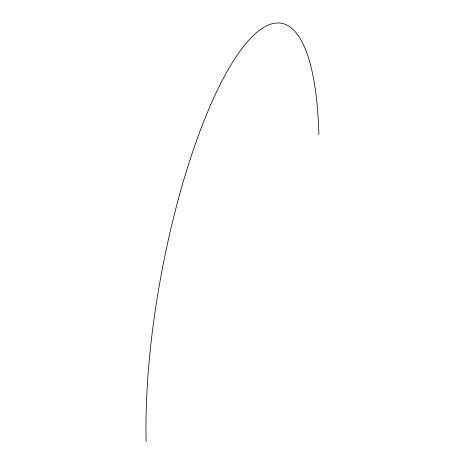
<?xml version="1.0" encoding="UTF-8"?>
<svg xmlns="http://www.w3.org/2000/svg" width="465" height="465" viewBox="0 0 465 465"><rect width="100%" height="100%" fill="white"/><g stroke="black" fill="none" stroke-linecap="round" stroke-linejoin="round"><path stroke-width="0.7" d="M146.138 441.75A269.351 72.54 -79.5 0 1 226.839 71.976A269.351 72.54 -79.5 0 1 318.862 134.542"/></g></svg>
